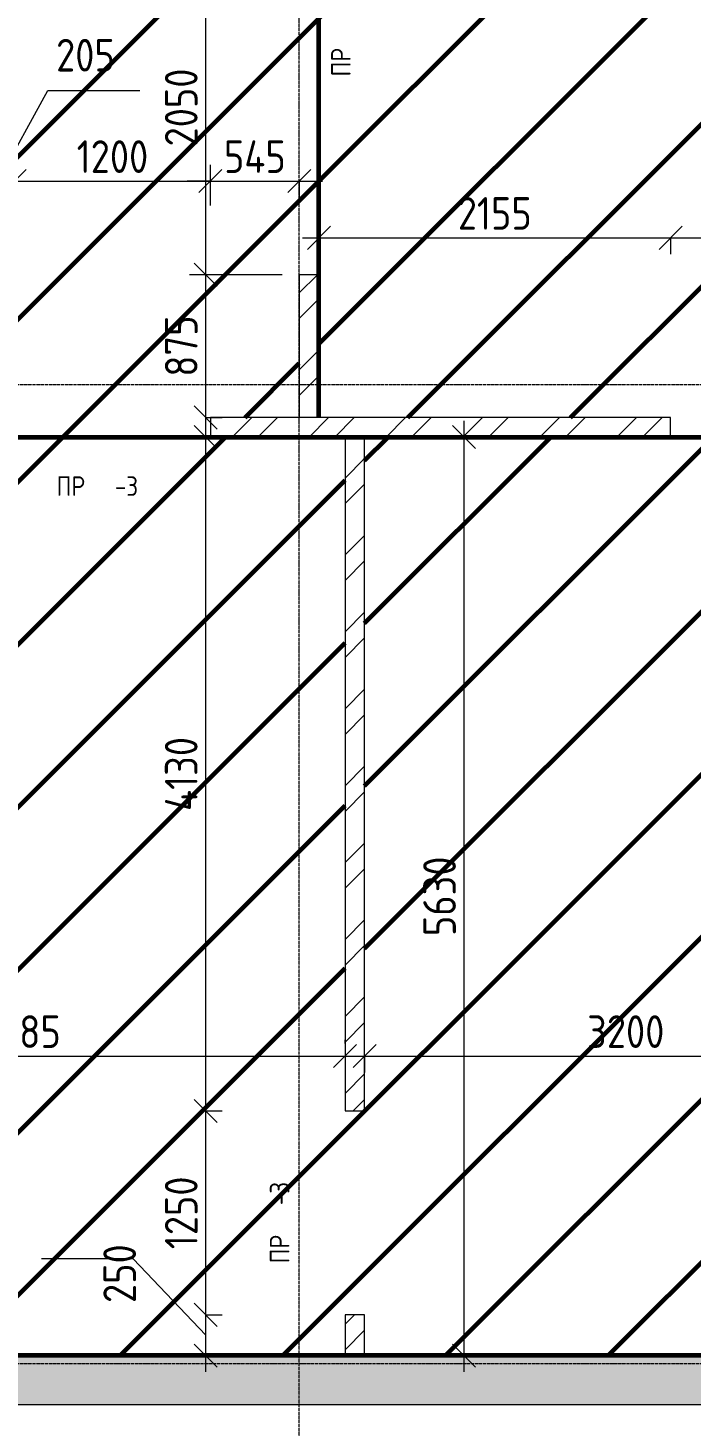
# Model space of a CAD drawing. Header units: millimetres. Extents: x -56773 to 323062, y -262288 to 76460.
# Drawn here: x 40337 to 44400, y -7377 to 1192 of the extents above; entities that cross this region are included whole.
import ezdxf

# ---------------------------------------------------------------- set-up
doc = ezdxf.new("R2010")
doc.units = ezdxf.units.MM
doc.linetypes.add('ADSK_Линия сетки', pattern=[25, 20, -2.5, 0, -2.5])
for name, color, linetype, lineweight in [('1.1) Шлифовка потолка', 5, 'Continuous', 60), ('Марки', 7, 'Continuous', 20), ('Оси', 7, 'Continuous', 9), ('Размеры', 7, 'Continuous', 9), ('Стены внутренние', 7, 'Continuous', 18), ('Стены штриховка', 7, 'Continuous', 9)]:
    doc.layers.add(name, color=color, linetype=linetype, lineweight=lineweight)
doc.styles.add('GOST Common_3', font='', dxfattribs={"width": 0.9, "height": 200})
doc.styles.add('GOST Common_9', font='', dxfattribs={"width": 0.9, "height": 120})
doc.styles.get('GOST Common_3').set_extended_font_data('GOST Common')
doc.styles.get('GOST Common_9').set_extended_font_data('GOST Common')
doc.dimstyles.new('ADSK_Основной_2_0', dxfattribs={"dimscale": 304.8, "dimtxt": 201.142999, "dimasz": 0.463911, "dimexe": 0.328084, "dimexo": 0.328084, "dimgap": 0.164042, "dimtad": 1, "dimdec": 3, "dimrnd": 0.001, "dimdsep": 46, "dimtxsty": 'GOST Common_3', "dimblk1": 'OBLIQUE', "dimblk2": 'OBLIQUE', "dimsah": 1, "dimcen": 0.09, "dimdle": 0.328084, "dimazin": 2, "dimtfac": 1, "dimtdec": 4, "dimtix": 1, "dimtmove": 0, "dimatfit": 3, "dimfxl": 1, "dimtvp": 1, "dimtolj": 1, "dimtzin": 0, "dimlwd": 20, "dimlwe": 20, "dimarcsym": 2})
doc.dimstyles.new('ADSK_Основной_2_0_1', dxfattribs={"dimscale": 304.8, "dimtxt": 201.142999, "dimasz": 0.463911, "dimexe": 0.328084, "dimexo": 0.328084, "dimgap": 0.164042, "dimtad": 1, "dimdec": 3, "dimrnd": 0.001, "dimdsep": 46, "dimtxsty": 'GOST Common_3', "dimblk1": 'OBLIQUE', "dimblk2": 'OBLIQUE', "dimsah": 1, "dimcen": 0.09, "dimdle": 0.328084, "dimazin": 2, "dimtfac": 1, "dimtdec": 4, "dimtix": 1, "dimtmove": 1, "dimatfit": 3, "dimfxl": 1, "dimtvp": 1, "dimtolj": 1, "dimtzin": 0, "dimlwd": 20, "dimlwe": 20, "dimarcsym": 2})
doc.dimstyles.new('ADSK_Основной_2_0_2', dxfattribs={"dimscale": 304.8, "dimtxt": 201.142999, "dimasz": 0.463911, "dimexe": 0.328084, "dimexo": 0.328084, "dimgap": 0.164042, "dimtad": 1, "dimdec": 3, "dimrnd": 0.001, "dimdsep": 46, "dimtxsty": 'GOST Common_3', "dimblk1": 'OBLIQUE', "dimblk2": 'OBLIQUE', "dimsah": 1, "dimcen": 0.09, "dimdle": 0.328084, "dimazin": 2, "dimtfac": 1, "dimtdec": 4, "dimtix": 1, "dimtmove": 0, "dimatfit": 3, "dimfxl": 1, "dimtvp": 1, "dimtolj": 1, "dimtzin": 0, "dimlwd": 20, "dimlwe": 20, "dimarcsym": 2})
pattern_1 = [(45, (0, 0), (-235.7317, 235.7317), []), (45, (157.15, 0), (-235.7317, 235.7317), [])]

# ---------------------------------------------------------------- blocks, each defined once
blk = doc.blocks.new('_Oblique')
at = {"color": 0, "linetype": 'ByBlock', "lineweight": -2}
blk.add_line((-0.5, -0.5), (0.5, 0.5), dxfattribs=at)
blk = doc.blocks.new('DIMBLOCK36-Кладочный план подвала')
at = {"layer": 'Defpoints', "color": 0, "transparency": 16777216}
for p in [(42400, -5009.4), (45600, -5009.4), (45600, -5109.3)]:
    blk.add_point(p, dxfattribs=at)
at = {"layer": 'Размеры', "color": 0, "lineweight": 20, "transparency": 16777216}
for p, q in [((42300, -5109.3), (45700, -5109.3)), ((42400, -5109.4), (42400, -5209.3)), ((45600, -5109.4), (45600, -5209.3))]:
    blk.add_line(p, q, dxfattribs=at)
at = {"layer": 'Размеры', "color": 0, "lineweight": 20, "transparency": 16777216, "xscale": 141.4, "yscale": 141.4, "zscale": 141.4, "rotation": 180}
blk.add_blockref('_Oblique', (42400, -5109.3), dxfattribs=at)
at = {"layer": 'Размеры', "color": 0, "lineweight": 20, "transparency": 16777216, "xscale": 141.4, "yscale": 141.4, "zscale": 141.4}
blk.add_blockref('_Oblique', (45600, -5109.3), dxfattribs=at)
at = {"layer": 'Размеры', "color": 0, "lineweight": 9, "transparency": 16777216, "insert": (44000, -4959.3), "char_height": 200, "width": 605.475, "attachment_point": 5, "style": 'GOST Common_3'}
blk.add_mtext('\\A1;3200', dxfattribs=at)
blk = doc.blocks.new('DIMBLOCK289-Кладочный план подвала')
at = {"layer": 'Defpoints', "color": 0, "transparency": 16777216}
for p in [(40255, 253.7), (40255, 5), (40050, -745)]:
    blk.add_point(p, dxfattribs=at)
at = {"layer": 'Размеры', "color": 0, "lineweight": 20, "transparency": 16777216}
for p, q in [((40152.5, 253.7), (40459.6, 808.7)), ((40459.6, 808.7), (41022.5, 808.7)), ((40050, -645), (40050, 353.7)), ((40255, 105), (40255, 353.7)), ((39950, 253.7), (40355, 253.7))]:
    blk.add_line(p, q, dxfattribs=at)
at = {"layer": 'Размеры', "color": 0, "lineweight": 20, "transparency": 16777216, "xscale": 141.4, "yscale": 141.4, "zscale": 141.4, "rotation": 180}
blk.add_blockref('_Oblique', (40050, 253.7), dxfattribs=at)
at = {"layer": 'Размеры', "color": 0, "lineweight": 20, "transparency": 16777216, "xscale": 141.4, "yscale": 141.4, "zscale": 141.4}
blk.add_blockref('_Oblique', (40255, 253.7), dxfattribs=at)
at = {"layer": 'Размеры', "color": 0, "lineweight": 9, "transparency": 16777216, "insert": (40509.6, 1125.4), "char_height": 200, "width": 454.106, "attachment_point": 1, "line_spacing_factor": 1.022761, "style": 'GOST Common_3'}
blk.add_mtext('\\A1;205', dxfattribs=at)
blk = doc.blocks.new('DIMBLOCK290-Кладочный план подвала')
at = {"layer": 'Defpoints', "color": 0, "transparency": 16777216}
for p in [(41455, 253.7), (40255, 5), (41455, 5)]:
    blk.add_point(p, dxfattribs=at)
at = {"layer": 'Размеры', "color": 0, "lineweight": 20, "transparency": 16777216}
for p, q in [((40255, 105), (40255, 353.7)), ((41455, 105), (41455, 353.7)), ((40155, 253.7), (41555, 253.7))]:
    blk.add_line(p, q, dxfattribs=at)
at = {"layer": 'Размеры', "color": 0, "lineweight": 20, "transparency": 16777216, "xscale": 141.4, "yscale": 141.4, "zscale": 141.4, "rotation": 180}
blk.add_blockref('_Oblique', (40255, 253.7), dxfattribs=at)
at = {"layer": 'Размеры', "color": 0, "lineweight": 20, "transparency": 16777216, "xscale": 141.4, "yscale": 141.4, "zscale": 141.4}
blk.add_blockref('_Oblique', (41455, 253.7), dxfattribs=at)
at = {"layer": 'Размеры', "color": 0, "lineweight": 9, "transparency": 16777216, "insert": (40855, 403.7), "char_height": 200, "width": 560.473, "attachment_point": 5, "style": 'GOST Common_3'}
blk.add_mtext('\\A1;1200', dxfattribs=at)
blk = doc.blocks.new('DIMBLOCK291-Кладочный план подвала')
at = {"layer": 'Defpoints', "color": 0, "transparency": 16777216}
for p in [(42000, 353.7), (42000, 253.7), (41455, 5)]:
    blk.add_point(p, dxfattribs=at)
at = {"layer": 'Размеры', "color": 0, "lineweight": 20, "transparency": 16777216}
for p, q in [((41455, 105), (41455, 353.7)), ((41455, 253.7), (41313.6, 253.7)), ((41455, 253.7), (42000, 253.7)), ((42000, 253.7), (42000, 153.7)), ((42000, 253.7), (42141.4, 253.7))]:
    blk.add_line(p, q, dxfattribs=at)
at = {"layer": 'Размеры', "color": 0, "lineweight": 20, "transparency": 16777216, "xscale": 141.4, "yscale": 141.4, "zscale": 141.4}
blk.add_blockref('_Oblique', (41455, 253.7), dxfattribs=at)
at = {"layer": 'Размеры', "color": 0, "lineweight": 20, "transparency": 16777216, "xscale": 141.4, "yscale": 141.4, "zscale": 141.4, "rotation": 180}
blk.add_blockref('_Oblique', (42000, 253.7), dxfattribs=at)
at = {"layer": 'Размеры', "color": 0, "lineweight": 9, "transparency": 16777216, "insert": (41727.5, 403.7), "char_height": 200, "width": 474.561, "attachment_point": 5, "style": 'GOST Common_3'}
blk.add_mtext('\\A1;545', dxfattribs=at)
blk = doc.blocks.new('DIMBLOCK391-Кладочный план подвала')
at = {"layer": 'Defpoints', "color": 0, "transparency": 16777216}
for p in [(41326.5, -6695), (41426.5, -6695), (41326.5, -6945)]:
    blk.add_point(p, dxfattribs=at)
at = {"layer": 'Размеры', "color": 0, "lineweight": 20, "transparency": 16777216}
for p, q in [((40982.5, -6351.9), (40419.6, -6351.9)), ((41426.5, -6820), (40982.5, -6351.9)), ((41426.5, -7045), (41426.5, -6595)), ((41426.5, -6695), (41526.5, -6695)), ((41426.5, -6945), (41526.5, -6945))]:
    blk.add_line(p, q, dxfattribs=at)
at = {"layer": 'Размеры', "color": 0, "lineweight": 20, "transparency": 16777216, "xscale": 141.4, "yscale": 141.4, "zscale": 141.4}
for p, rotation in [((41426.5, -6695), 90), ((41426.5, -6945), 270)]:
    blk.add_blockref('_Oblique', p, dxfattribs=dict(at, rotation=rotation))
at = {"layer": 'Размеры', "color": 0, "lineweight": 9, "transparency": 16777216, "insert": (40799.2, -6622.7), "char_height": 200, "width": 454.106, "attachment_point": 1, "rotation": 90, "line_spacing_factor": 1.022761, "style": 'GOST Common_3'}
blk.add_mtext('\\A1;250', dxfattribs=at)
blk = doc.blocks.new('DIMBLOCK392-Кладочный план подвала')
at = {"layer": 'Defpoints', "color": 0, "transparency": 16777216}
for p in [(41326.5, -5445), (41426.5, -5445), (41326.5, -6695)]:
    blk.add_point(p, dxfattribs=at)
at = {"layer": 'Размеры', "color": 0, "lineweight": 20, "transparency": 16777216}
for p, q in [((41426.5, -6795), (41426.5, -5345)), ((41426.5, -5445), (41526.5, -5445)), ((41426.5, -6695), (41526.5, -6695))]:
    blk.add_line(p, q, dxfattribs=at)
at = {"layer": 'Размеры', "color": 0, "lineweight": 20, "transparency": 16777216, "xscale": 141.4, "yscale": 141.4, "zscale": 141.4}
for p, rotation in [((41426.5, -5445), 90), ((41426.5, -6695), 270)]:
    blk.add_blockref('_Oblique', p, dxfattribs=dict(at, rotation=rotation))
at = {"layer": 'Размеры', "color": 0, "lineweight": 9, "transparency": 16777216, "insert": (41276.5, -6070), "char_height": 200, "width": 560.473, "attachment_point": 5, "rotation": 90, "style": 'GOST Common_3'}
blk.add_mtext('\\A1;1250', dxfattribs=at)
blk = doc.blocks.new('DIMBLOCK393-Кладочный план подвала')
at = {"layer": 'Defpoints', "color": 0, "transparency": 16777216}
for p in [(41326.5, -1315), (41426.5, -1315), (41326.5, -5445)]:
    blk.add_point(p, dxfattribs=at)
at = {"layer": 'Размеры', "color": 0, "lineweight": 20, "transparency": 16777216}
for p, q in [((41426.5, -5545), (41426.5, -1215)), ((41426.5, -1315), (41526.5, -1315)), ((41426.5, -5445), (41526.5, -5445))]:
    blk.add_line(p, q, dxfattribs=at)
at = {"layer": 'Размеры', "color": 0, "lineweight": 20, "transparency": 16777216, "xscale": 141.4, "yscale": 141.4, "zscale": 141.4}
for p, rotation in [((41426.5, -1315), 90), ((41426.5, -5445), 270)]:
    blk.add_blockref('_Oblique', p, dxfattribs=dict(at, rotation=rotation))
at = {"layer": 'Размеры', "color": 0, "lineweight": 9, "transparency": 16777216, "insert": (41276.5, -3380), "char_height": 200, "width": 580.928, "attachment_point": 5, "rotation": 90, "style": 'GOST Common_3'}
blk.add_mtext('\\A1;4130', dxfattribs=at)
blk = doc.blocks.new('DIMBLOCK395-Кладочный план подвала')
at = {"layer": 'Defpoints', "color": 0, "transparency": 16777216}
for p in [(38295, -5009.4), (42280, -5109.3), (42280, -5133)]:
    blk.add_point(p, dxfattribs=at)
at = {"layer": 'Размеры', "color": 0, "lineweight": 20, "transparency": 16777216}
for p, q in [((42280, -5033), (42280, -5009.3)), ((38195, -5109.3), (42380, -5109.3)), ((38295, -5109.4), (38295, -5209.3))]:
    blk.add_line(p, q, dxfattribs=at)
at = {"layer": 'Размеры', "color": 0, "lineweight": 20, "transparency": 16777216, "xscale": 141.4, "yscale": 141.4, "zscale": 141.4, "rotation": 180}
blk.add_blockref('_Oblique', (38295, -5109.3), dxfattribs=at)
at = {"layer": 'Размеры', "color": 0, "lineweight": 20, "transparency": 16777216, "xscale": 141.4, "yscale": 141.4, "zscale": 141.4}
blk.add_blockref('_Oblique', (42280, -5109.3), dxfattribs=at)
at = {"layer": 'Размеры', "color": 0, "lineweight": 9, "transparency": 16777216, "insert": (40287.5, -4959.3), "char_height": 200, "width": 605.475, "attachment_point": 5, "style": 'GOST Common_3'}
blk.add_mtext('\\A1;3985', dxfattribs=at)
blk = doc.blocks.new('DIMBLOCK396-Кладочный план подвала')
at = {"layer": 'Defpoints', "color": 0, "transparency": 16777216}
for p in [(42120, 5.8), (44275, 5.8), (44275, -94.2)]:
    blk.add_point(p, dxfattribs=at)
at = {"layer": 'Размеры', "color": 0, "lineweight": 20, "transparency": 16777216}
for p, q in [((42020, -94.2), (44375, -94.2)), ((42120, -94.2), (42120, -194.2)), ((44275, -94.2), (44275, -194.2))]:
    blk.add_line(p, q, dxfattribs=at)
at = {"layer": 'Размеры', "color": 0, "lineweight": 20, "transparency": 16777216, "xscale": 141.4, "yscale": 141.4, "zscale": 141.4, "rotation": 180}
blk.add_blockref('_Oblique', (42120, -94.2), dxfattribs=at)
at = {"layer": 'Размеры', "color": 0, "lineweight": 20, "transparency": 16777216, "xscale": 141.4, "yscale": 141.4, "zscale": 141.4}
blk.add_blockref('_Oblique', (44275, -94.2), dxfattribs=at)
at = {"layer": 'Размеры', "color": 0, "lineweight": 9, "transparency": 16777216, "insert": (43197.5, 55.8), "char_height": 200, "width": 560.473, "attachment_point": 5, "style": 'GOST Common_3'}
blk.add_mtext('\\A1;2155', dxfattribs=at)
blk = doc.blocks.new('DIMBLOCK397-Кладочный план подвала')
at = {"layer": 'Defpoints', "color": 0, "transparency": 16777216}
for p in [(44275, 5.8), (45475, 5.8), (45475, -94.2)]:
    blk.add_point(p, dxfattribs=at)
at = {"layer": 'Размеры', "color": 0, "lineweight": 20, "transparency": 16777216}
for p, q in [((44175, -94.2), (45575, -94.2)), ((44275, -94.2), (44275, -194.2)), ((45475, -94.2), (45475, -194.2))]:
    blk.add_line(p, q, dxfattribs=at)
at = {"layer": 'Размеры', "color": 0, "lineweight": 20, "transparency": 16777216, "xscale": 141.4, "yscale": 141.4, "zscale": 141.4, "rotation": 180}
blk.add_blockref('_Oblique', (44275, -94.2), dxfattribs=at)
at = {"layer": 'Размеры', "color": 0, "lineweight": 20, "transparency": 16777216, "xscale": 141.4, "yscale": 141.4, "zscale": 141.4}
blk.add_blockref('_Oblique', (45475, -94.2), dxfattribs=at)
at = {"layer": 'Размеры', "color": 0, "lineweight": 9, "transparency": 16777216, "insert": (44875, 55.8), "char_height": 200, "width": 560.473, "attachment_point": 5, "style": 'GOST Common_3'}
blk.add_mtext('\\A1;1200', dxfattribs=at)
blk = doc.blocks.new('DIMBLOCK409-Кладочный план подвала')
at = {"layer": 'Defpoints', "color": 0, "transparency": 16777216}
for p in [(42909.2, -1315), (43009.2, -1315), (42909.2, -6945)]:
    blk.add_point(p, dxfattribs=at)
at = {"layer": 'Размеры', "color": 0, "lineweight": 20, "transparency": 16777216}
for p, q in [((43009.2, -7045), (43009.2, -1215)), ((43009.2, -1315), (43109.2, -1315)), ((43009.2, -6945), (43109.2, -6945))]:
    blk.add_line(p, q, dxfattribs=at)
at = {"layer": 'Размеры', "color": 0, "lineweight": 20, "transparency": 16777216, "xscale": 141.4, "yscale": 141.4, "zscale": 141.4}
for p, rotation in [((43009.2, -1315), 90), ((43009.2, -6945), 270)]:
    blk.add_blockref('_Oblique', p, dxfattribs=dict(at, rotation=rotation))
at = {"layer": 'Размеры', "color": 0, "lineweight": 9, "transparency": 16777216, "insert": (42859.2, -4130), "char_height": 200, "width": 605.475, "attachment_point": 5, "rotation": 90, "style": 'GOST Common_3'}
blk.add_mtext('\\A1;5630', dxfattribs=at)
blk = doc.blocks.new('DIMBLOCK504-Кладочный план подвала')
at = {"layer": 'Defpoints', "color": 0, "transparency": 16777216}
for p in [(41426.5, -320), (41995, -320), (41326.5, -1195)]:
    blk.add_point(p, dxfattribs=at)
at = {"layer": 'Размеры', "color": 0, "lineweight": 20, "transparency": 16777216}
for p, q in [((41426.5, -1295), (41426.5, -220)), ((41895, -320), (41326.5, -320)), ((41426.5, -1195), (41526.5, -1195))]:
    blk.add_line(p, q, dxfattribs=at)
at = {"layer": 'Размеры', "color": 0, "lineweight": 20, "transparency": 16777216, "xscale": 141.4, "yscale": 141.4, "zscale": 141.4}
for p, rotation in [((41426.5, -320), 90), ((41426.5, -1195), 270)]:
    blk.add_blockref('_Oblique', p, dxfattribs=dict(at, rotation=rotation))
at = {"layer": 'Размеры', "color": 0, "lineweight": 9, "transparency": 16777216, "insert": (41276.5, -757.5), "char_height": 200, "width": 454.106, "attachment_point": 5, "rotation": 90, "style": 'GOST Common_3'}
blk.add_mtext('\\A1;875', dxfattribs=at)
blk = doc.blocks.new('DIMBLOCK505-Кладочный план подвала')
at = {"layer": 'Defpoints', "color": 0, "transparency": 16777216}
for p in [(41426.5, 1730), (41960, 1730), (41995, -320)]:
    blk.add_point(p, dxfattribs=at)
at = {"layer": 'Размеры', "color": 0, "lineweight": 20, "transparency": 16777216}
for p, q in [((41426.5, -420), (41426.5, 1830)), ((41860, 1730), (41326.5, 1730)), ((41895, -320), (41326.5, -320))]:
    blk.add_line(p, q, dxfattribs=at)
at = {"layer": 'Размеры', "color": 0, "lineweight": 20, "transparency": 16777216, "xscale": 141.4, "yscale": 141.4, "zscale": 141.4}
for p, rotation in [((41426.5, 1730), 90), ((41426.5, -320), 270)]:
    blk.add_blockref('_Oblique', p, dxfattribs=dict(at, rotation=rotation))
at = {"layer": 'Размеры', "color": 0, "lineweight": 9, "transparency": 16777216, "insert": (41276.5, 705), "char_height": 200, "width": 605.475, "attachment_point": 5, "rotation": 90, "style": 'GOST Common_3'}
blk.add_mtext('\\A1;2050', dxfattribs=at)

msp = doc.modelspace()

# ---------------------------------------------------------------- hatches: boundary and pattern name
at = {"layer": '1.1) Шлифовка потолка', "transparency": 33554687}
h = msp.add_hatch(dxfattribs=at)
h.set_pattern_fill('ANSI31', color=256, scale=222)
h.paths.add_polyline_path([(59950, 9361.6677), (55920, 9361.6677), (55920, 1424.969), (59030, 1424.969), (59030, 1654.969), (59150, 1654.969), (59150, 1304.969), (55920, 1304.969), (55920, 969.969), (55800, 969.969), (55800, 2604.969), (52050, 2604.969), (52050, 2724.969), (50500, 2724.969), (50500, 2604.969), (48050, 2604.969), (48050, 2724.969), (46500, 2724.969), (46500, 2604.969), (45800, 2604.969), (44525, 2604.969), (44525, 2724.969), (43475, 2724.969), (43475, 2604.969), (42120, 2604.969), (42120, -1195.031), (44275, -1195.031), (44275, -1315.031), (45475, -1315.031), (45475, -1195.031), (45550, -1195.031), (45550, -745.031), (46050, -745.031), (46325, -745.031), (46325, -1195.031), (46750, -1195.031), (46750, -1315.031), (47800, -1315.031), (47800, -1195.031), (48575, -1195.031), (48575, -470.031), (50125, -470.031), (50125, -1195.031), (50470, -1195.031), (50470, -1315.031), (52020, -1315.031), (52020, -1195.031), (55075, -1195.031), (55075, -745.031), (55350, -745.031), (55800, -745.031), (55800, -580.031), (55920, -580.031), (55920, -1195.031), (60125, -1195.031), (60125, -1315.031), (61175, -1315.031), (61175, -1195.031), (61350, -1195.031), (61350, -745.031), (61550, -745.031), (61550, 2904.969), (60900, 2904.969, -1), (60800, 2904.969), (60150, 2904.969), (59950, 2904.969), (59150, 2904.969), (59150, 2704.969), (59030, 2704.969), (59030, 3024.969), (59950, 3024.969)])
h = msp.add_hatch(dxfattribs=at)
h.set_pattern_fill('ANSI31', color=256, scale=222)
h.paths.add_polyline_path([(42120, 1729.969), (42000, 1729.969), (42000, 2604.969), (42000, 3604.969), (41100, 3604.969), (41100, 3724.969), (40200, 3724.969), (40200, 3604.969), (40050, 3604.969), (40050, 3154.969), (40050, 2879.969), (39275, 2879.969), (39275, 3604.969), (39085, 3604.969), (39085, 3724.969), (37885, 3724.969), (37885, 3604.969), (34400, 3604.969), (34400, 2879.969), (30675, 2879.969), (30675, 3604.969), (30495, 3604.969), (30495, 3724.969), (29295, 3724.969), (29295, 3604.969), (28325, 3604.969), (28325, 3154.969), (28050, 3154.969), (27550, 3154.969), (27550, 3604.969), (25015, 3604.969), (25015, 3724.969), (23815, 3724.969), (23815, 3604.969), (22050, 3604.969), (22050, 3154.969), (21550, 3154.969), (21275, 3154.969), (21275, 3604.969), (21040, 3604.969), (21040, 3724.969), (19990, 3724.969), (19990, 3604.969), (18420, 3604.969), (18420, 3724.969), (17370, 3724.969), (17370, 3604.969), (16325, 3604.969), (16325, 3154.969), (16050, 3154.969), (15550, 3154.969), (15550, 3604.969), (15050, 3604.969), (15050, 3154.969), (14550, 3154.969), (14550, 3604.969), (14460, 3604.969), (14460, 3724.969), (13410, 3724.969), (13410, 3604.969), (13375, 3604.969), (13375, 2929.969), (12600, 2929.969), (12600, 2604.969), (12150, 2604.969), (10600, 2604.969), (8800, 2604.969), (6005, 2604.969), (6005, 2829.969), (4205, 2829.969), (1410, 2829.969), (1410, 2064.969), (1410, 14.969), (1410, -425.031), (3100, -425.031), (3100, -545.031), (3000, -545.031), (3000, -745.031), (3050, -745.031), (3050, -1245.031), (3050, -1315.031), (4250, -1315.031), (4250, -545.031), (4150, -545.031), (4150, -425.031), (4520, -425.031), (4520, -545.031), (4370, -545.031), (4370, -1315.031), (6200, -1315.031), (6200, -545.031), (5570, -545.031), (5570, -425.031), (6975, -425.031), (6975, -545.031), (6775, -545.031), (6775, -820.031), (6400, -820.031), (6400, -1315.031), (8600, -1315.031), (8600, -1245.031), (8550, -1245.031), (8550, -745.031), (8600, -745.031), (8600, -545.031), (8025, -545.031), (8025, -425.031), (11245, -425.031), (11245, -1195.031), (12480, -1195.031), (12480, -1315.031), (14030, -1315.031), (14030, -1195.031), (14550, -1195.031), (14550, -745.031), (15050, -745.031), (15050, -1195.031), (15550, -1195.031), (15550, -745.031), (16050, -745.031), (16325, -745.031), (16325, -1195.031), (16705, -1195.031), (16705, -1315.031), (17905, -1315.031), (17905, -1195.031), (18200, -1195.031), (18200, -470.031), (22050, -470.031), (22050, -745.031), (22050, -1195.031), (26055, -1195.031), (26055, -1315.031), (27255, -1315.031), (27255, -1195.031), (27550, -1195.031), (27550, -745.031), (27550, -470.031), (30645, -470.031), (30645, -1195.031), (31830, -1195.031), (31830, -1315.031), (32880, -1315.031), (32880, -1195.031), (33275, -1195.031), (33275, -745.031), (33550, -745.031), (34050, -745.031), (34050, -1195.031), (36675, -1195.031), (36675, -1315.031), (37725, -1315.031), (37725, -1195.031), (39275, -1195.031), (39275, -745.031), (39550, -745.031), (40050, -745.031), (40050, -1195.031), (40255, -1195.031), (40255, -1315.031), (41455, -1315.031), (41455, -1195.031), (42000, -1195.031), (42000, -320.031), (42120, -320.031)])
h = msp.add_hatch(dxfattribs=at)
h.set_pattern_fill('ANSI31', color=256, scale=222)
h.paths.add_polyline_path([(45600, -1315.031), (42400, -1315.031), (42400, -5445.031), (42280, -5445.031), (42280, -1315.031), (38295, -1315.031), (38295, -6945.031), (39600, -6945.031), (39600, -6795.031), (40000, -6795.031), (40000, -6945.031), (42280, -6945.031), (42280, -6695.031), (42400, -6695.031), (42400, -6945.031), (45600, -6945.031), (45600, -6795.031)])
at = {"layer": 'Стены внутренние', "lineweight": 9}
h = msp.add_hatch(dxfattribs=at)
h.set_pattern_fill('FP_2', color=256, style=0, pattern_type=2)
h.set_pattern_definition(pattern_1)
h.paths.add_polyline_path([(42000, -1195.031), (42120, -1195.031), (42120, -320.031), (42000, -320.031)])
h.paths.add_polyline_path([(42120, 1729.969), (42120, 2604.969), (42000, 2604.969), (42000, 1729.969)])
h = msp.add_hatch(dxfattribs=at)
h.set_pattern_fill('FP_2', color=256, style=0, pattern_type=2)
h.set_pattern_definition(pattern_1)
h.paths.add_polyline_path([(61550, -1315.031), (61550, -1245.031), (61350, -1245.031), (61350, -1195.031), (61175, -1195.031), (61175, -1315.031)])
h.paths.add_polyline_path([(60125, -1315.031), (60125, -1195.031), (55850, -1195.031), (55850, -1245.031), (55350, -1245.031), (55350, -1195.031), (52020, -1195.031), (52020, -1315.031), (58221.4367, -1315.031)])
h.paths.add_polyline_path([(49850, -1315.031), (50470, -1315.031), (50470, -1195.031), (49850, -1195.031), (49850, -1245.031), (49350, -1245.031), (49350, -1195.031), (47800, -1195.031), (47800, -1315.031), (49620, -1315.031)])
h.paths.add_polyline_path([(46750, -1315.031), (46750, -1195.031), (45475, -1195.031), (45475, -1315.031), (45720, -1315.031)])
h.paths.add_polyline_path([(44275, -1315.031), (44275, -1195.031), (41455, -1195.031), (41455, -1315.031), (42400, -1315.031)])
h.paths.add_polyline_path([(40255, -1315.031), (40255, -1195.031), (37725, -1195.031), (37725, -1315.031), (38295, -1315.031)])
h.paths.add_polyline_path([(36478.0028, -1315.031), (36675, -1315.031), (36675, -1195.031), (32880, -1195.031), (32880, -1315.031), (34000, -1315.031)])
h.paths.add_polyline_path([(31830, -1315.031), (31830, -1195.031), (28050, -1195.031), (28050, -1245.031), (28000, -1245.031), (28000, -1315.031), (31042.1443, -1315.031)])
h = msp.add_hatch(dxfattribs=at)
h.set_pattern_fill('FP_2', color=256, style=0, pattern_type=2)
h.set_pattern_definition(pattern_1)
h.paths.add_polyline_path([(42280, -6945.031), (42400, -6945.031), (42400, -6695.031), (42280, -6695.031)])
h.paths.add_polyline_path([(42280, -5445.031), (42400, -5445.031), (42400, -1315.031), (42280, -1315.031), (42280, -3729.2173)])
h = msp.add_hatch(dxfattribs=at)
h.set_pattern_fill('FP_3', color=256, style=0, pattern_type=2)
h.set_pattern_definition([(45, (0, 0), (-224.5064, 224.5064), []), (45, (224.5, 0), (-224.5064, 224.5064), [396.875, -79.375, 3.353, -76.022])])
h.paths.add_polyline_path([(61550, -7245.031), (61550, -6945.031), (49800, -6945.031), (49800, -7195.031), (49400, -7195.031), (49400, -6945.031), (34000, -6945.031), (34000, -7195.031), (33600, -7195.031), (33600, -6945.031), (28000, -6945.031), (28000, -7195.031), (27600, -7195.031), (27600, -6945.031), (22000, -6945.031), (22000, -7195.031), (21600, -7195.031), (21600, -6945.031), (9000, -6945.031), (9000, -7195.031), (8600, -7195.031), (8600, -6945.031), (3000, -6945.031), (3000, -7195.031), (2600, -7195.031), (2600, -6945.031), (-13400, -6945.031), (-13400, -7195.031), (-13800, -7195.031), (-13800, -6945.031), (-19400, -6945.031), (-19400, -7195.031), (-19550, -7195.031), (-19550, -7245.031), (52785.5782, -7245.031)])

# ---------------------------------------------------------------- linework, layer by layer
at = {"layer": '1.1) Шлифовка потолка'}
msp.add_lwpolyline([(42120, -1195.031), (42120, 2604.969)], dxfattribs=at)
msp.add_lwpolyline([(61550, -6945.031), (-19550, -6945.031), (-19550, -1315.031), (61550, -1315.031)], close=True, dxfattribs=at)
at = {"layer": 'Оси', "linetype": 'ADSK_Линия сетки', "lineweight": 5}
for p, q in [((42000, -10973.8823), (42000, 10027.4451)), ((62221.372, -995.031), (-25240.0967, -995.031)), ((62221.372, -6995.031), (-25240.0967, -6995.031))]:
    msp.add_line(p, q, dxfattribs=at)
at = {"layer": 'Стены внутренние', "lineweight": 5}
for p, q in [((42000, -320.031), (42000, -1195.031)), ((42120, -320.031), (42000, -320.031)), ((42120, -1195.031), (42120, -320.031)), ((44275, -1195.031), (41455, -1195.031)), ((41455, -1195.031), (41455, -1315.031)), ((44275, -1315.031), (44275, -1195.031)), ((41455, -1315.031), (42280, -1315.031)), ((42280, -1315.031), (42280, -5445.031)), ((42400, -1315.031), (44275, -1315.031)), ((42400, -5445.031), (42400, -1315.031)), ((42280, -5445.031), (42400, -5445.031)), ((42280, -6695.031), (42280, -6945.031)), ((42400, -6695.031), (42280, -6695.031)), ((42400, -6945.031), (42400, -6695.031)), ((42280, -6945.031), (38295, -6945.031)), ((45600, -6945.031), (42400, -6945.031)), ((-19850, -7245.031), (61850, -7245.031))]:
    msp.add_line(p, q, dxfattribs=at)
at = {"layer": 'Стены штриховка', "lineweight": 9}
msp.add_line((42280, -6945.031), (42400, -6945.031), dxfattribs=at)

# ---------------------------------------------------------------- texts
at = {"layer": 'Марки', "lineweight": 9, "char_height": 120, "attachment_point": 1, "rotation": 90, "style": 'GOST Common_9'}
for s, insert, width in [('ПР', (42194.4997, 894.7592), 432.91125), ('-3', (41819.4192, -6022.7744), 389.620125), ('ПР', (41819.4192, -6379.9619), 432.91125)]:
    msp.add_mtext(s, dxfattribs=dict(at, insert=insert, width=width))
at = {"layer": 'Марки', "lineweight": 9, "char_height": 120, "attachment_point": 1, "style": 'GOST Common_9'}
for s, insert, width in [('ПР', (40512.55, -1555.6039), 432.91125), ('-3', (40869.7375, -1555.6039), 389.620125)]:
    msp.add_mtext(s, dxfattribs=dict(at, insert=insert, width=width))

# ---------------------------------------------------------------- dimensions: what is measured, and where the dimension line sits
at = {"layer": 'Размеры', "lineweight": 9}
for base, p1, p2, override, picture, middle in [((41426.4886, 1729.969), (41995, -320.031), (41960, 1729.969), {"dimpost": '<>', "dimfxl": 2050.298759}, 'DIMBLOCK505-Кладочный план подвала', (41276.4886, 704.969)), ((41426.4886, -320.031), (41326.5037, -1195.031), (41995, -320.031), {"dimpost": '<>', "dimfxl": 1101.141378}, 'DIMBLOCK504-Кладочный план подвала', (41276.4886, -757.531)), ((41426.4886, -1315.031), (41326.5037, -5445.031), (41326.5037, -1315.031), {"dimpost": '<>', "dimfxl": 4130}, 'DIMBLOCK393-Кладочный план подвала', (41276.4886, -3380.031)), ((43009.2261, -1315.031), (42909.2412, -6945.031), (42909.2412, -1315.031), {"dimpost": '<>', "dimfxl": 5630}, 'DIMBLOCK409-Кладочный план подвала', (42859.2261, -4130.031)), ((41426.4886, -5445.031), (41326.5037, -6695.031), (41326.5037, -5445.031), {"dimpost": '<>', "dimfxl": 1250}, 'DIMBLOCK392-Кладочный план подвала', (41276.4886, -6070.031))]:
    dim = msp.add_linear_dim(base=base, p1=p1, p2=p2, angle=90, dimstyle='ADSK_Основной_2_0_2', override=override, dxfattribs=at)
    dim.commit()
    dim.dimension.update_dxf_attribs({"geometry": picture, "text_midpoint": middle})
dim = msp.add_linear_dim(base=(40255, 253.7444), p1=(40050, -745.031), p2=(40255, 4.969), dimstyle='ADSK_Основной_2_0_1', override={"dimpost": '<>', "dimfxl": 777.512058}, dxfattribs=at)
dim.commit()
dim.dimension.update_dxf_attribs({"geometry": 'DIMBLOCK289-Кладочный план подвала', "text_midpoint": (40509.6111, 808.727), "dimtype": 160})
for base, p1, p2, dimstyle, override, picture, middle in [((41455, 253.7444), (40255, 4.969), (41455, 4.969), 'ADSK_Основной_2_0', {"dimpost": '<>', "dimfxl": 1200}, 'DIMBLOCK290-Кладочный план подвала', (40855, 403.7444)), ((42000, 253.7444), (41455, 4.969), (42000, 353.7293), 'ADSK_Основной_2_0', {"dimpost": '<>', "dimfxl": 647.038442}, 'DIMBLOCK291-Кладочный план подвала', (41727.5, 403.7444)), ((44275, -94.2276), (42120, 5.7573), (44275, 5.7573), 'ADSK_Основной_2_0_2', {"dimpost": '<>', "dimfxl": 2155}, 'DIMBLOCK396-Кладочный план подвала', (43197.5, 55.7724)), ((45475, -94.2276), (44275, 5.7573), (45475, 5.7573), 'ADSK_Основной_2_0_2', {"dimpost": '<>', "dimfxl": 1200}, 'DIMBLOCK397-Кладочный план подвала', (44875, 55.7724)), ((42280, -5109.3369), (38295, -5009.352), (42280, -5133.031), 'ADSK_Основной_2_0_2', {"dimpost": '<>', "dimfxl": 3986.918799}, 'DIMBLOCK395-Кладочный план подвала', (40287.5, -4959.3369)), ((45600, -5109.3369), (42400, -5009.352), (45600, -5009.352), 'ADSK_Основной_2_0', {"dimpost": '<>', "dimfxl": 3200}, 'DIMBLOCK36-Кладочный план подвала', (44000, -4959.3369))]:
    dim = msp.add_linear_dim(base=base, p1=p1, p2=p2, dimstyle=dimstyle, override=override, dxfattribs=at)
    dim.commit()
    dim.dimension.update_dxf_attribs({"geometry": picture, "text_midpoint": middle})
dim = msp.add_linear_dim(base=(41426.4886, -6695.031), p1=(41326.5037, -6945.031), p2=(41326.5037, -6695.031), angle=90, dimstyle='ADSK_Основной_2_0_1', override={"dimpost": '<>', "dimfxl": 250}, dxfattribs=at)
dim.commit()
dim.dimension.update_dxf_attribs({"geometry": 'DIMBLOCK391-Кладочный план подвала', "text_midpoint": (40932.4876, -6351.9119), "dimtype": 160, "text_rotation": 90})

doc.saveas('drawing.dxf')
